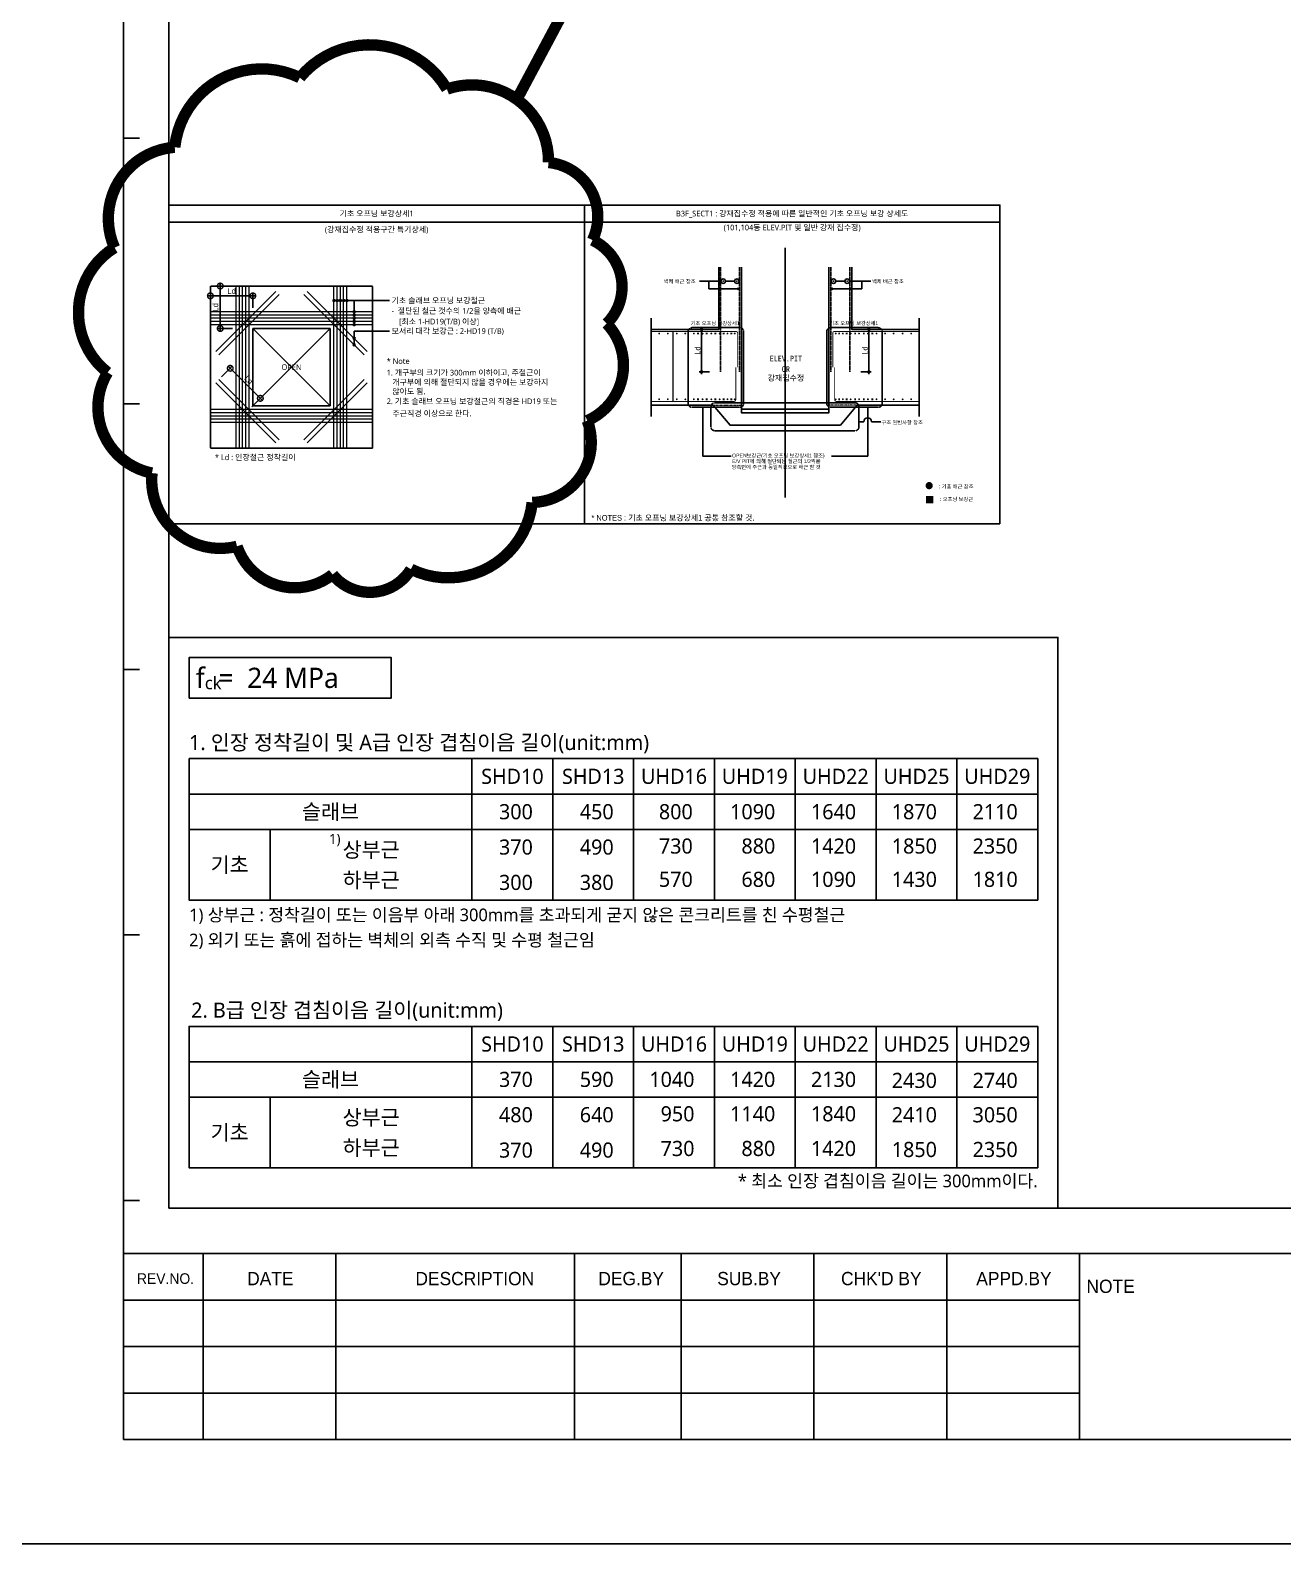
# Model space of a CAD drawing. Header units: millimetres. Extents: x 43843 to 1069877, y 60576 to 148433.
# Drawn here: x 886465 to 919526, y 62076 to 102030 of the extents above; entities that cross this region are included whole.
import ezdxf
from ezdxf.enums import TextEntityAlignment as Align

# ---------------------------------------------------------------- set-up
doc = ezdxf.new("R2010")
doc.units = ezdxf.units.MM
for name, pattern in [('CEN', [62, 60, -1, 0, -1]), ('CENTER', [2, 1.25, -0.25, 0.25, -0.25]), ('DASHED', [0.75, 0.5, -0.25]), ('H', [1.3, 0.8, -0.5]), ('HID', [2.5, 1.5, -1]), ('HID5', [6.5, 5, -1.5]), ('HIDDEN', [0.375, 0.25, -0.125])]:
    doc.linetypes.add(name, pattern=pattern)
for name, color, linetype in [('- LEAD', 7, 'Continuous'), ('2.DIM', 7, 'Continuous'), ('A-TEXT-3', 3, 'Continuous'), ('AA-AXIS-CNT2', 68, 'Continuous'), ('BAR2', 4, 'HIDDEN'), ('CL', 1, 'CENTER'), ('CONC', 2, 'Continuous'), ('DIM', 7, 'Continuous'), ('INT hat', 252, 'Continuous'), ('ML', 4, 'Continuous'), ('OPEN', 11, 'Continuous'), ('RE-BAR', 2, 'Continuous'), ('S-DIM', 7, 'Continuous'), ('S-철근', 3, 'Continuous'), ('T', 3, 'Continuous'), ('TABLE-1', 3, 'Continuous'), ('TEX', 3, 'Continuous'), ('TEXT', 3, 'Continuous'), ('TEXT-L', 7, 'Continuous'), ('truss', 7, 'Continuous'), ('XR-SECTION_(도룡동)$0$A-CON', 2, 'Continuous'), ('XR-SECTION_(도룡동)$0$A-FIN1', 6, 'Continuous')]:
    doc.layers.add(name, color=color, linetype=linetype)
doc.layers.add('BAR', color=2, linetype='Continuous', lineweight=9)
doc.layers.add('DEFPOINT', color=142, linetype='Continuous', plot=False)
doc.styles.add('BAS_TITLE1', font='')
doc.styles.add('Gdim', font='Dotum.ttf')
doc.styles.add('HGTXT', font='malgun.ttf')
doc.styles.add('XR-지하주차장$0$XR-조경$0$돋움체', font='DotumChe.ttf')
doc.styles.add('돋움', font='Dotum.ttf')
doc.styles.add('돋움체', font='DotumChe.ttf')
doc.styles.add('맑은 고딕', font='malgun.ttf')
doc.styles.add('울릉도M', font='malgun.ttf')
doc.styles.get('BAS_TITLE1').set_extended_font_data('HYHeadLine-Medium')
doc.dimstyles.new('Gdim30', dxfattribs={"dimscale": 30, "dimtxt": 3, "dimasz": 6, "dimexe": 1.5, "dimexo": 2, "dimgap": 1, "dimtad": 1, "dimdec": 0, "dimzin": 0, "dimdsep": 46, "dimlunit": 6, "dimtxsty": 'Gdim', "dimblk": 'DOTSMALL', "dimblk1": 'DOTSMALL', "dimblk2": 'DOTSMALL', "dimcen": 1.5, "dimdle": 1.5, "dimclrd": 1, "dimclre": 1, "dimclrt": 256, "dimazin": 0, "dimtfac": 1, "dimtdec": 0, "dimtix": 1, "dimtmove": 2, "dimatfit": 3, "dimldrblk": 'DOTSMALL', "dimfxl": 1, "dimtolj": 1, "dimtzin": 0, "dimlwd": -1, "dimlwe": -1, "dimarcsym": 0})
doc.dimstyles.new('STANDARD$0', dxfattribs={"dimscale": 150, "dimtxt": 3, "dimasz": 1, "dimexe": 2, "dimexo": 5, "dimgap": 1, "dimtad": 1, "dimdec": 0, "dimdsep": 46, "dimtxsty": 'HGTXT', "dimblk1": 'DIMDOT', "dimblk2": 'DIMDOT', "dimsah": 1, "dimcen": 2.5, "dimdle": 2, "dimclrd": 1, "dimclre": 1, "dimclrt": 11, "dimadec": 0, "dimazin": 0, "dimtfac": 1, "dimtdec": 0, "dimtix": 1, "dimtmove": 2, "dimatfit": 3, "dimldrblk": 'DIMDOT', "dimfxl": 1, "dimtolj": 1, "dimarcsym": 0})
doc.dimstyles.new('XR-지하주차장$0$XR-조경$0$DIM(300)', dxfattribs={"dimscale": 300, "dimtxt": 3, "dimasz": 1.2, "dimexe": 0, "dimexo": 5, "dimgap": 1, "dimtad": 1, "dimdec": 0, "dimzin": 0, "dimdsep": 46, "dimlunit": 6, "dimtxsty": 'XR-지하주차장$0$XR-조경$0$돋움체', "dimblk": 'XR-지하주차장$0$XR-조경$0$_ArchTick', "dimcen": 0.09, "dimdle": 1, "dimclrd": 256, "dimclre": 256, "dimclrt": 3, "dimadec": 0, "dimazin": 0, "dimtfac": 1, "dimtdec": 0, "dimtix": 1, "dimtmove": 2, "dimatfit": 3, "dimldrblk": 'XR-지하주차장$0$XR-조경$0$_ArchTick', "dimfxl": 1, "dimtolj": 1, "dimtzin": 0, "dimarcsym": 0})

# ---------------------------------------------------------------- blocks, each defined once
blk = doc.blocks.new('zw$9A02')
at = {"color": 7}
for p, q in [((3810, -35815), (4126, -35815)), ((3810, -41073), (4126, -41073)), ((3810, -46331), (4126, -46331)), ((3810, -51589), (4126, -51589)), ((3810, -56847), (4126, -56847))]:
    blk.add_line(p, q, dxfattribs=at)
at = {"color": 4}
for p, q in [((3810, -57899), (85731, -57899)), ((5388, -61579), (5388, -57899)), ((8017, -61579), (8017, -57899)), ((12738, -61579), (12738, -57899)), ((14852, -61579), (14852, -57899)), ((17481, -61579), (17481, -57899)), ((20110, -57899), (20110, -61579)), ((22739, -61579), (22739, -57899)), ((3810, -59739), (22739, -59739)), ((3810, -60659), (22739, -60659))]:
    blk.add_line(p, q, dxfattribs=at)
blk.add_line((20110, -61579), (20110, -61579))
blk.add_lwpolyline([(0, -63643), (0, 0), (90000, 0), (90000, -63643)], close=True)
blk.add_lwpolyline([(3810, -61579), (85731, -61579), (85731, -3425), (3810, -3425)], close=True, dxfattribs=at)
blk.add_lwpolyline([(3810, -58819), (17481, -58819), (22739, -58819)], dxfattribs=at)
at = {"layer": 'DEFPOINT', "color": 150}
blk.add_lwpolyline([(4710, -56999), (84831, -56999), (84831, -4325), (4710, -4325)], close=True, dxfattribs=at)
at = {"style": 'BAS_TITLE1'}
for s, height, p in [('REV.NO.', 210.3, (4644, -58393)), ('DATE', 262.9, (6719, -58393)), ('DESCRIPTION', 262.9, (10767, -58393)), ('DEG.BY', 262.9, (13863, -58393)), ('SUB.BY', 262.9, (16198, -58393)), ("CHK'D BY", 262.9, (18815, -58393)), ('APPD.BY', 262.9, (21441, -58393)), ('NOTE', 263.3, (23355, -58546))]:
    blk.add_text(s, height=height, dxfattribs=at).set_placement(p, align=Align.MIDDLE)
blk = doc.blocks.new('zw$4DA7')
at = {"layer": 'ML'}
for p, q in [((6001, 8900), (6001, 6100)), ((7601, 8900), (7601, 6100)), ((9201, 8900), (9201, 6100)), ((10801, 8900), (10801, 6100)), ((12401, 8900), (12401, 6100)), ((14001, 8900), (14001, 6100)), ((15601, 8900), (15601, 6100)), ((400, 8200), (17201, 8200)), ((400, 7500), (17201, 7500)), ((2007, 7500), (2007, 6100)), ((6001, 3600), (6001, 800)), ((7601, 3600), (7601, 800)), ((9201, 3600), (9201, 800)), ((10801, 3600), (10801, 800)), ((12401, 3600), (12401, 800)), ((14001, 3600), (14001, 800)), ((15601, 3600), (15601, 800)), ((400, 2900), (17201, 2900)), ((400, 2200), (17201, 2200)), ((2007, 2200), (2007, 800))]:
    blk.add_line(p, q, dxfattribs=at)
blk.add_lwpolyline([(400, 10100), (4404, 10100), (4404, 10900), (400, 10900)], close=True, dxfattribs=at)
at = {"layer": 'T'}
for points in [[(400, 8900), (400, 6100), (17201, 6100), (17201, 8900)], [(17201, 800), (400, 800), (400, 3600), (17201, 3600)]]:
    blk.add_lwpolyline(points, close=True, dxfattribs=at)
at = {"layer": 'TEXT-L'}
blk.add_lwpolyline([(0, 11300), (17601, 11300), (17601, 0), (0, 0)], close=True, dxfattribs=at)
at = {"layer": 'T', "style": '울릉도M'}
for s, height, p in [('f  =  24 MPa', 400, (532, 10300)), ('ck', 250, (712, 10273)), ('1. 인장 정착길이 및 A급 인장 겹침이음 길이(unit:mm)', 300, (400, 9071)), ('1)', 200, (3171, 7211)), ('1) 상부근 : 정착길이 또는 이음부 아래 300mm를 초과되게 굳지 않은 콘크리트를 친 수평철근', 250, (400, 5682)), ('2) 외기 또는 흙에 접하는 벽체의 외측 수직 및 수평 철근임', 250, (400, 5185)), ('2. B급 인장 겹침이음 길이(unit:mm)', 300, (442, 3771))]:
    blk.add_text(s, height=height, dxfattribs=at).set_placement(p)
blk.add_text('* 최소 인장 겹침이음 길이는 300mm이다.', height=250, dxfattribs=at).set_placement((17201, 414), align=Align.RIGHT)
at = {"layer": 'TEXT', "style": '울릉도M'}
for s, p in [('SHD10', (6801, 8550)), ('SHD13', (8401, 8550)), ('UHD16', (10001, 8550)), ('UHD19', (11601, 8550)), ('UHD22', (13201, 8550)), ('UHD25', (14801, 8550)), ('UHD29', (16401, 8550)), ('슬래브', (3200, 7850)), ('기초', (1203, 6800)), ('SHD10', (6801, 3250)), ('SHD13', (8401, 3250)), ('UHD16', (10001, 3250)), ('UHD19', (11601, 3250)), ('UHD22', (13201, 3250)), ('UHD25', (14801, 3250)), ('UHD29', (16401, 3250)), ('슬래브', (3200, 2550)), ('기초', (1203, 1500))]:
    blk.add_text(s, height=300, dxfattribs=at).set_placement(p, align=Align.MIDDLE_CENTER)
at = {"layer": 'TEXT', "color": 7, "style": '울릉도M'}
for s, p in [('300', (7206, 7850)), ('450', (8806, 7850)), ('800', (10372, 7850)), ('1090', (12006, 7850)), ('1640', (13606, 7850)), ('1870', (15206, 7850)), ('2110', (16806, 7850)), ('370', (7206, 7150)), ('490', (8806, 7150)), ('730', (10372, 7170)), ('880', (12006, 7170)), ('1420', (13606, 7170)), ('1850', (15206, 7170)), ('2350', (16806, 7170)), ('300', (7206, 6450)), ('380', (8806, 6450)), ('570', (10372, 6511)), ('680', (12006, 6511)), ('1090', (13606, 6511)), ('1430', (15206, 6511)), ('1810', (16806, 6511)), ('370', (7206, 2550)), ('590', (8806, 2550)), ('1040', (10406, 2550)), ('1420', (12006, 2550)), ('2130', (13606, 2550)), ('2430', (15206, 2530)), ('2740', (16806, 2530)), ('480', (7206, 1850)), ('640', (8806, 1850)), ('950', (10406, 1869)), ('1140', (12006, 1869)), ('1840', (13606, 1869)), ('2410', (15206, 1849)), ('3050', (16806, 1849)), ('370', (7206, 1150)), ('490', (8806, 1150)), ('730', (10406, 1182)), ('880', (12006, 1182)), ('1420', (13606, 1182)), ('1850', (15206, 1162)), ('2350', (16806, 1162))]:
    blk.add_text(s, height=300, dxfattribs=at).set_placement(p, align=Align.MIDDLE_RIGHT)
at = {"layer": 'TEXT', "style": '울릉도M'}
for s, p in [('상부근', (4004, 7100)), ('하부근', (4004, 6500)), ('상부근', (4004, 1800)), ('하부근', (4004, 1200))]:
    blk.add_text(s, height=300, dxfattribs=at).set_placement(p, align=Align.MIDDLE)
blk = doc.blocks.new('_DotSmall')
at = {"color": 0, "linetype": 'ByBlock', "const_width": 0.5}
blk.add_lwpolyline([(-0.0625, 0, 1), (0.0625, 0, 1)], format="xyb", close=True, dxfattribs=at)
blk = doc.blocks.new('*D19')
at = {"layer": 'Defpoints', "color": 0}
for p in [(71906, -109849), (70784, -110270), (71906, -110270)]:
    blk.add_point(p, dxfattribs=at)
at = {"layer": 'S-DIM', "color": 1}
for p, q in [((70709, -109849), (71981, -109849)), ((70784, -110170), (70784, -109774)), ((71906, -110170), (71906, -109774))]:
    blk.add_line(p, q, dxfattribs=at)
at = {"layer": 'S-DIM', "color": 1, "xscale": 300, "yscale": 300, "zscale": 300, "rotation": 180}
blk.add_blockref('_DotSmall', (70784, -109849), dxfattribs=at)
at = {"layer": 'S-DIM', "color": 1, "xscale": 300, "yscale": 300, "zscale": 300}
blk.add_blockref('_DotSmall', (71906, -109849), dxfattribs=at)
at = {"layer": 'S-DIM', "insert": (71345, -109723), "char_height": 150, "attachment_point": 5, "style": 'Gdim'}
blk.add_mtext('\\A1;Ld', dxfattribs=at)
blk = doc.blocks.new('*D20')
at = {"layer": 'Defpoints', "color": 0}
for p in [(71044, -109590), (71465, -109590), (71465, -110712)]:
    blk.add_point(p, dxfattribs=at)
at = {"layer": 'S-DIM', "color": 1}
for p, q in [((71365, -109590), (70969, -109590)), ((71044, -110787), (71044, -109515)), ((71365, -110712), (70969, -110712))]:
    blk.add_line(p, q, dxfattribs=at)
at = {"layer": 'S-DIM', "color": 1, "xscale": 300, "yscale": 300, "zscale": 300}
for p, rotation in [((71044, -109590), 90), ((71044, -110712), 270)]:
    blk.add_blockref('_DotSmall', p, dxfattribs=dict(at, rotation=rotation))
at = {"layer": 'S-DIM', "insert": (70917, -110151), "char_height": 150, "attachment_point": 5, "rotation": 90, "style": 'Gdim'}
blk.add_mtext('\\A1;Ld', dxfattribs=at)
blk = doc.blocks.new('*D21')
at = {"layer": 'Defpoints', "color": 0}
for p in [(71011, -112060), (72103, -112555), (71805, -112853)]:
    blk.add_point(p, dxfattribs=at)
at = {"layer": 'S-DIM', "color": 1}
for p, q in [((71082, -111989), (71362, -111709)), ((71256, -111709), (72156, -112608)), ((71876, -112782), (72156, -112502))]:
    blk.add_line(p, q, dxfattribs=at)
at = {"layer": 'S-DIM', "color": 1, "xscale": 300, "yscale": 300, "zscale": 300}
for p, rotation in [((71309, -111762), 134.9999999995123), ((72103, -112555), 314.9999999995124)]:
    blk.add_blockref('_DotSmall', p, dxfattribs=dict(at, rotation=rotation))
at = {"layer": 'S-DIM', "insert": (71796, -112069), "char_height": 150, "attachment_point": 5, "rotation": 315, "style": 'Gdim'}
blk.add_mtext('\\A1;Ld', dxfattribs=at)
blk = doc.blocks.new('XR-지하주차장$0$XR-조경$0$_ArchTick')
at = {"color": 0, "linetype": 'ByBlock', "const_width": 0.15}
blk.add_lwpolyline([(-0.5, -0.5), (0.5, 0.5)], dxfattribs=at)
blk = doc.blocks.new('DIMDOT')
at = {"layer": '2.DIM'}
h = blk.add_hatch(color=6, dxfattribs=at)
edge = h.paths.add_edge_path()
edge.add_arc((0, 0), 0.5, 0, 360)
at = {"layer": '2.DIM', "color": 1}
for p, q in [((-1.25, 0), (1.25, 0)), ((0, -1.25), (0, 1.25))]:
    blk.add_line(p, q, dxfattribs=at)
at = {"layer": '2.DIM'}
blk.add_circle((0, 0), 0.5, dxfattribs=at)
blk = doc.blocks.new('*D22')
at = {"layer": 'Defpoints', "color": 0}
for p in [(84202, -110737), (83749, -111857), (84214, -111857)]:
    blk.add_point(p, dxfattribs=at)
at = {"layer": 'DIM', "color": 1, "linetype": 'Continuous', "lineweight": -2}
blk.add_line((83952, -110737), (83699, -110737), dxfattribs=at)
at = {"layer": 'DIM', "color": 1, "lineweight": -2}
for p, q in [((83749, -110787), (83749, -111807)), ((83964, -111857), (83699, -111857))]:
    blk.add_line(p, q, dxfattribs=at)
at = {"layer": 'DIM', "color": 1, "lineweight": -2, "xscale": 50, "yscale": 50, "zscale": 50}
for p, rotation in [((83749, -110737), 90), ((83749, -111857), 270)]:
    blk.add_blockref('DIMDOT', p, dxfattribs=dict(at, rotation=rotation))
at = {"layer": 'DIM', "color": 4, "insert": (83647, -111297), "char_height": 150, "attachment_point": 5, "rotation": 90, "style": '돋움체'}
blk.add_mtext('\\A1;Ld', dxfattribs=at)
blk = doc.blocks.new('*D23')
at = {"layer": 'Defpoints', "color": 0}
for p in [(87713, -110737), (87701, -111857), (88167, -111857)]:
    blk.add_point(p, dxfattribs=at)
at = {"layer": 'DIM', "color": 1, "linetype": 'Continuous', "lineweight": -2}
blk.add_line((87963, -110737), (88217, -110737), dxfattribs=at)
at = {"layer": 'DIM', "color": 1, "lineweight": -2}
for p, q in [((88167, -110787), (88167, -111807)), ((87951, -111857), (88217, -111857))]:
    blk.add_line(p, q, dxfattribs=at)
at = {"layer": 'DIM', "color": 1, "lineweight": -2, "xscale": 50, "yscale": 50, "zscale": 50}
for p, rotation in [((88167, -110737), 90), ((88167, -111857), 270)]:
    blk.add_blockref('DIMDOT', p, dxfattribs=dict(at, rotation=rotation))
at = {"layer": 'DIM', "color": 4, "insert": (88065, -111297), "char_height": 150, "attachment_point": 5, "rotation": 90, "style": '돋움체'}
blk.add_mtext('\\A1;Ld', dxfattribs=at)
blk = doc.blocks.new('A$C41af50f1')
at = {"layer": 'RE-BAR', "color": 3, "const_width": 192}
blk.add_lwpolyline([(-119, 835, 1), (73, 835, 1)], format="xyb", close=True, dxfattribs=at)
at = {"layer": 'RE-BAR', "color": 30, "const_width": 192}
blk.add_lwpolyline([(96, 192), (-96, 192), (-96, 0), (96, 0)], close=True, dxfattribs=at)
at = {"layer": 'TEXT', "lineweight": 9, "style": '돋움'}
for s, p in [(': 기초 배근 참조', (492, 692)), (': 오프닝 보강근 ', (547, 25))]:
    blk.add_text(s, height=197.1, dxfattribs=at).set_placement(p)
blk = doc.blocks.new('zw$6309')
at = {"layer": '- LEAD', "color": 7}
for p, q in [((-7363.1, -2006.3), (-7926.2, -2006.3)), ((-7001.8, -2006.3), (-7245, -2006.3)), ((-4333.9, -2006.3), (-4090.6, -2006.3)), ((-3972.5, -2006.3), (-3409.5, -2006.3))]:
    blk.add_line(p, q, dxfattribs=at)
at = {"layer": '- LEAD', "color": 7, "linetype": 'HID', "ltscale": 0.2}
for points in [[(-8129, -3234.3), (-6865.2, -3234.3, -0.4142136), (-6765.2, -3334.3), (-6765.2, -5236.4, -0.4142136), (-6865.2, -5336.4), (-8129, -5336.4, -0.4142136), (-8229, -5236.4), (-8229, -3334.3, -0.4142136)], [(-3206.7, -3234.3), (-4470.5, -3234.3, 0.4142136), (-4570.5, -3334.3), (-4570.5, -5236.4, 0.4142136), (-4470.5, -5336.4), (-3206.7, -5336.4, 0.4142136), (-3106.7, -5236.4), (-3106.7, -3334.3, 0.4142136)], [(-7526.9, -5215.7), (-3823.3, -5215.7, -0.4142136), (-3723.3, -5315.7), (-3723.3, -5855, -0.4142136), (-3823.3, -5955), (-7526.9, -5955, -0.4142136), (-7626.9, -5855), (-7626.9, -5315.7, -0.4142136)]]:
    blk.add_lwpolyline(points, format="xyb", close=True, dxfattribs=at)
at = {"layer": '- LEAD', "color": 7}
for points in [[(-7845.2, -5336.4), (-7845.2, -6626.4), (-7094.6, -6626.4)], [(-3490.5, -5336.4), (-3490.5, -6626.4), (-4447.1, -6626.4)]]:
    blk.add_lwpolyline(points, dxfattribs=at)
blk.add_lwpolyline([(-3144.3, -5716.4), (-3388.6, -5716.4, 1), (-3592.4, -5716.4), (-3723.3, -5716.4)], format="xyb", dxfattribs=at)
for centre in [(-7304.1, -2006.3), (-6942.7, -2006.3), (-4392.9, -2006.3), (-4031.6, -2006.3)]:
    blk.add_circle(centre, 59.1, dxfattribs=at)
at = {"layer": 'AA-AXIS-CNT2', "color": 160}
for points in [[(-8373.4, -3382.4), (-8373.4, -3382.4), (-8373.4, -3382.4)], [(-2962.2, -3382.4), (-2962.2, -3382.4), (-2962.2, -3382.4)]]:
    blk.add_lwpolyline(points, dxfattribs=at)
at = {"layer": 'BAR', "linetype": 'Continuous'}
for p, q in [((-20699.2, -3863.8), (-19112.4, -2277.1)), ((-20614.2, -3948.8), (-19027.4, -2362.1)), ((-20160.8, -6418.7), (-20160.8, -2134.7)), ((-20075.8, -6418.7), (-20075.8, -2134.7)), ((-19990.8, -6418.7), (-19990.8, -2134.7)), ((-19905.8, -6418.7), (-19905.8, -2134.7)), ((-19820.8, -6418.7), (-19820.8, -2134.7)), ((-16785, -3948.8), (-18371.7, -2362.1)), ((-16700, -3863.8), (-18286.7, -2277.1)), ((-17578.3, -6418.7), (-17578.3, -2134.7)), ((-17493.3, -6418.7), (-17493.3, -2134.7)), ((-17408.3, -6418.7), (-17408.3, -2134.7)), ((-17323.3, -6418.7), (-17323.3, -2134.7)), ((-17238.3, -6418.7), (-17238.3, -2134.7)), ((-16557.6, -2815.5), (-20841.6, -2815.5)), ((-16557.6, -2900.5), (-20841.6, -2900.5)), ((-16557.6, -2985.5), (-20841.6, -2985.5)), ((-16557.6, -3070.5), (-20841.6, -3070.5)), ((-16557.6, -3155.5), (-20841.6, -3155.5)), ((-20699.2, -4689.6), (-19112.4, -6276.3)), ((-20614.2, -4604.6), (-19027.4, -6191.3)), ((-16785, -4604.6), (-18371.7, -6191.3)), ((-16700, -4689.6), (-18286.7, -6276.3)), ((-16557.6, -5397.9), (-20841.6, -5397.9)), ((-16557.6, -5482.9), (-20841.6, -5482.9)), ((-16557.6, -5567.9), (-20841.6, -5567.9)), ((-16557.6, -5652.9), (-20841.6, -5652.9)), ((-16557.6, -5737.9), (-20841.6, -5737.9))]:
    blk.add_line(p, q, dxfattribs=at)
at = {"layer": 'BAR2', "linetype": 'DASHED'}
for p, q in [((-7373.4, -1637.7), (-7373.4, -4402.1)), ((-6873.4, -1637.7), (-6873.4, -4402.1)), ((-4462.2, -1637.7), (-4462.2, -4402.1)), ((-3962.2, -1637.7), (-3962.2, -4402.1))]:
    blk.add_line(p, q, dxfattribs=at)
at = {"layer": 'CL', "color": 1, "linetype": 'CEN'}
blk.add_line((-5667.8, -1127), (-5667.8, -7715.6), dxfattribs=at)
at = {"layer": 'CONC'}
blk.add_lwpolyline([(-19719.6, -5296.7), (-17679.6, -5296.7), (-17679.6, -3256.7), (-19719.6, -3256.7)], close=True, dxfattribs=at)
at = {"layer": 'ML', "color": 252, "linetype": 'HID5'}
blk.add_lwpolyline([(-16557.6, -2134.7), (-20841.6, -2134.7), (-20841.6, -6418.7), (-16557.6, -6418.7)], close=True, dxfattribs=at)
at = {"layer": 'OPEN'}
for p, q in [((-19719.6, -3256.7), (-17679.6, -5296.7)), ((-19719.6, -5296.7), (-17679.6, -3256.7))]:
    blk.add_line(p, q, dxfattribs=at)
at = {"layer": 'RE-BAR', "lineweight": 9}
blk.add_line((-8625.1, -5182.4), (-8625.1, -3332.4), dxfattribs=at)
at = {"layer": 'RE-BAR', "color": 8, "const_width": 24}
for points in [[(-7316.1, -2006.3, 1), (-7292.1, -2006.3, 1)], [(-6930.7, -2006.3, -1), (-6954.7, -2006.3, -1)], [(-4404.9, -2006.3, 1), (-4380.9, -2006.3, 1)], [(-4019.6, -2006.3, -1), (-4043.6, -2006.3, -1)]]:
    blk.add_lwpolyline(points, format="xyb", close=True, dxfattribs=at)
at = {"layer": 'RE-BAR', "color": 3, "const_width": 24}
for points in [[(-6923.4, -4282.4), (-6923.4, -3382.4, 0.4142136), (-6973.4, -3332.4), (-9203.2, -3332.4)], [(-4412.2, -4282.4), (-4412.2, -3382.4, -0.4142136), (-4362.2, -3332.4), (-2132.4, -3332.4)], [(-9203.2, -5182.4), (-7023.4, -5182.4, 0.4142136), (-6973.4, -5132.4), (-6973.4, -4282.4)], [(-2132.4, -5182.4), (-4312.2, -5182.4, -0.4142136), (-4362.2, -5132.4), (-4362.2, -4282.4)]]:
    blk.add_lwpolyline(points, format="xyb", dxfattribs=at)
for points in [[(-9005.6, -3389.5, 1), (-8981.7, -3389.5, 1)], [(-8779.8, -3389.5, 1), (-8755.8, -3389.5, 1)], [(-8541.9, -3389.5, 1), (-8518, -3389.5, 1)], [(-8316.1, -3389.5, 1), (-8292.1, -3389.5, 1)], [(-8066.3, -3389.5, -1), (-8090.2, -3389.5, -1)], [(-7862.3, -3389.5, 1), (-7838.3, -3389.5, 1)], [(-7605.9, -3389.5, -1), (-7629.8, -3389.5, -1)], [(-7408.5, -3389.5, 1), (-7384.5, -3389.5, 1)], [(-7179.1, -3389.5, -1), (-7203.1, -3389.5, -1)], [(-6989.4, -3389.5, -1), (-7013.3, -3389.5, -1)], [(-4346.3, -3389.5, 1), (-4322.3, -3389.5, 1)], [(-4156.5, -3389.5, 1), (-4132.5, -3389.5, 1)], [(-3927.2, -3389.5, -1), (-3951.1, -3389.5, -1)], [(-3729.8, -3389.5, 1), (-3705.8, -3389.5, 1)], [(-3473.4, -3389.5, -1), (-3497.3, -3389.5, -1)], [(-3269.4, -3389.5, 1), (-3245.4, -3389.5, 1)], [(-3019.6, -3389.5, -1), (-3043.6, -3389.5, -1)], [(-2793.7, -3389.5, -1), (-2817.7, -3389.5, -1)], [(-2555.9, -3389.5, -1), (-2579.9, -3389.5, -1)], [(-2330, -3389.5, -1), (-2354, -3389.5, -1)], [(-9005.6, -5125.2, -1), (-8981.7, -5125.2, -1)], [(-8779.8, -5125.2, -1), (-8755.8, -5125.2, -1)], [(-8541.9, -5125.2, -1), (-8518, -5125.2, -1)], [(-8316.1, -5125.2, -1), (-8292.1, -5125.2, -1)], [(-8066.3, -5125.2, 1), (-8090.2, -5125.2, 1)], [(-7862.3, -5125.2, -1), (-7838.3, -5125.2, -1)], [(-7605.9, -5125.2, 1), (-7629.8, -5125.2, 1)], [(-7408.5, -5125.2, -1), (-7384.5, -5125.2, -1)], [(-7179.1, -5125.2, 1), (-7203.1, -5125.2, 1)], [(-6989.4, -5125.2, 1), (-7013.3, -5125.2, 1)], [(-4346.3, -5125.2, -1), (-4322.3, -5125.2, -1)], [(-4156.5, -5125.2, -1), (-4132.5, -5125.2, -1)], [(-3927.2, -5125.2, 1), (-3951.1, -5125.2, 1)], [(-3729.8, -5125.2, -1), (-3705.8, -5125.2, -1)], [(-3473.4, -5125.2, 1), (-3497.3, -5125.2, 1)], [(-3269.4, -5125.2, -1), (-3245.4, -5125.2, -1)], [(-3019.6, -5125.2, 1), (-3043.6, -5125.2, 1)], [(-2793.7, -5125.2, 1), (-2817.7, -5125.2, 1)], [(-2555.9, -5125.2, 1), (-2579.9, -5125.2, 1)], [(-2330, -5125.2, 1), (-2354, -5125.2, 1)]]:
    blk.add_lwpolyline(points, format="xyb", close=True, dxfattribs=at)
at = {"layer": 'RE-BAR', "color": 30, "const_width": 24}
for points in [[(-7980.3, -3377.6), (-7956.3, -3377.6), (-7956.3, -3401.5), (-7980.3, -3401.5)], [(-7754.2, -3377.6), (-7730.2, -3377.6), (-7730.2, -3401.5), (-7754.2, -3401.5)], [(-7525.8, -3377.6), (-7501.8, -3377.6), (-7501.8, -3401.5), (-7525.8, -3401.5)], [(-7303.3, -3377.6), (-7279.4, -3377.6), (-7279.4, -3401.5), (-7303.3, -3401.5)], [(-7103.3, -3377.6), (-7079.4, -3377.6), (-7079.4, -3401.5), (-7103.3, -3401.5)], [(-4232.3, -3377.6), (-4256.3, -3377.6), (-4256.3, -3401.5), (-4232.3, -3401.5)], [(-4032.3, -3377.6), (-4056.3, -3377.6), (-4056.3, -3401.5), (-4032.3, -3401.5)], [(-3809.8, -3377.6), (-3833.8, -3377.6), (-3833.8, -3401.5), (-3809.8, -3401.5)], [(-3581.5, -3377.6), (-3605.5, -3377.6), (-3605.5, -3401.5), (-3581.5, -3401.5)], [(-3355.4, -3377.6), (-3379.4, -3377.6), (-3379.4, -3401.5), (-3355.4, -3401.5)], [(-7980.3, -5137.2), (-7956.3, -5137.2), (-7956.3, -5113.2), (-7980.3, -5113.2)], [(-7754.2, -5137.2), (-7730.2, -5137.2), (-7730.2, -5113.2), (-7754.2, -5113.2)], [(-7525.8, -5137.2), (-7501.8, -5137.2), (-7501.8, -5113.2), (-7525.8, -5113.2)], [(-7303.3, -5137.2), (-7279.4, -5137.2), (-7279.4, -5113.2), (-7303.3, -5113.2)], [(-7103.3, -5137.2), (-7079.4, -5137.2), (-7079.4, -5113.2), (-7103.3, -5113.2)], [(-4232.3, -5137.2), (-4256.3, -5137.2), (-4256.3, -5113.2), (-4232.3, -5113.2)], [(-4032.3, -5137.2), (-4056.3, -5137.2), (-4056.3, -5113.2), (-4032.3, -5113.2)], [(-3809.8, -5137.2), (-3833.8, -5137.2), (-3833.8, -5113.2), (-3809.8, -5113.2)], [(-3581.5, -5137.2), (-3605.5, -5137.2), (-3605.5, -5113.2), (-3581.5, -5113.2)], [(-3355.4, -5137.2), (-3379.4, -5137.2), (-3379.4, -5113.2), (-3355.4, -5113.2)]]:
    blk.add_lwpolyline(points, close=True, dxfattribs=at)
at = {"layer": 'RE-BAR', "color": 3}
for p in [(-7850.3, -3389.5), (-7396.5, -3389.5), (-3939.1, -3389.5), (-3485.4, -3389.5), (-7850.3, -5125.2), (-7396.5, -5125.2), (-3939.1, -5125.2), (-3485.4, -5125.2)]:
    blk.add_point(p, dxfattribs=at)
at = {"layer": 'S-철근'}
blk.add_line((-10968.5, 0), (-10968.5, -8412.5), dxfattribs=at)
at = {"layer": 'TABLE-1'}
for p, q in [((-21937, -445), (0, -445)), ((-21937, -8412.5), (0, -8412.5))]:
    blk.add_line(p, q, dxfattribs=at)
blk.add_lwpolyline([(0, -8412.5), (0, 0), (-21937, 0), (-21937, -8412.5)], dxfattribs=at)
at = {"layer": 'TEXT-L'}
for p, q in [((-17553.3, -2517.9), (-17518.3, -2517.9)), ((-17468.3, -2517.9), (-17433.3, -2517.9)), ((-17383.3, -2517.9), (-17348.3, -2517.9)), ((-17298.3, -2517.9), (-17263.3, -2517.9)), ((-17213.3, -2517.9), (-16113.5, -2517.9)), ((-17043.4, -2790.5), (-17043.4, -2517.9)), ((-17043.4, -2875.5), (-17043.4, -2840.5)), ((-17043.4, -2960.5), (-17043.4, -2925.5)), ((-17043.4, -3045.5), (-17043.4, -3010.5)), ((-17043.4, -3130.5), (-17043.4, -3095.5)), ((-17043.4, -3323), (-17043.4, -3490.6)), ((-17043.4, -3323), (-16113.5, -3323)), ((-17043.4, -3540.6), (-17043.4, -3665.4))]:
    blk.add_line(p, q, dxfattribs=at)
for centre in [(-17578.3, -2518.5), (-17493.3, -2518.5), (-17408.3, -2518.5), (-17323.3, -2518.5), (-17238.3, -2518.5), (-17043.4, -2815.5), (-17043.4, -2900.5), (-17043.4, -2985.5), (-17043.4, -3070.5), (-17043.4, -3155.5), (-17043.4, -3515.6), (-17043.4, -3690.4)]:
    blk.add_circle(centre, 25, dxfattribs=at)
at = {"layer": 'truss', "linetype": 'ByBlock'}
for p, q in [((-9203.2, -2982.4), (-9203.2, -5582.4)), ((-2132.4, -2982.4), (-2132.4, -5582.4))]:
    blk.add_line(p, q, dxfattribs=at)
at = {"layer": 'XR-SECTION_(도룡동)$0$A-CON', "linetype": 'H', "lineweight": 9}
for p, q in [((-7570.1, -5282.4), (-6823.4, -5282.4)), ((-3765.6, -5282.4), (-4512.2, -5282.4))]:
    blk.add_line(p, q, dxfattribs=at)
at = {"layer": 'XR-SECTION_(도룡동)$0$A-CON'}
for points in [[(-9203.2, -3282.4), (-7423.4, -3282.4), (-7423.4, -1637.7)], [(-6823.4, -1637.7), (-6823.4, -5482.4), (-4512.2, -5482.4), (-4512.2, -1637.7)], [(-2132.4, -3282.4), (-3912.2, -3282.4), (-3912.2, -1637.7)], [(-2132.4, -5282.4), (-3765.6, -5282.4), (-4212.2, -5812.4), (-7123.4, -5812.4), (-7570.1, -5282.4), (-9203.2, -5282.4)]]:
    blk.add_lwpolyline(points, dxfattribs=at)
at = {"layer": 'XR-SECTION_(도룡동)$0$A-FIN1'}
blk.add_line((-6823.4, -5382.4), (-4512.2, -5382.4), dxfattribs=at)
at = {"xscale": 0.5, "yscale": 0.5, "zscale": 0.5}
blk.add_blockref('A$C41af50f1', (-1856.2, -7822.6), dxfattribs=at)
at = {"layer": '- LEAD', "color": 7, "style": '돋움'}
blk.add_text('구조 일반사항 참조', height=98.54, dxfattribs=at).set_placement((-3125.1, -5786.8))
at = {"layer": 'A-TEXT-3', "style": '돋움체'}
for s, p in [('ELEV.PIT', (-5649.5, -4125)), ('OR', (-5649.5, -4402.8)), ('강재집수정', (-5649.5, -4638.1))]:
    blk.add_text(s, height=150, dxfattribs=at).set_placement(p, align=Align.CENTER)
at = {"layer": 'INT hat', "color": 0, "linetype": 'HIDDEN', "style": '돋움'}
for s, height, p in [('벽체 배근 참조', 98.54, (-8872.7, -2062.1)), ('벽체 배근 참조', 98.54, (-3375.9, -2062.1)), ('E/V PIT에 의해 절단되는 철근의 1/2씩을', 98.537, (-7068.7, -6809.7)), ('양측면에 주근과 동일직경으로 배근 할 것', 98.537, (-7080.2, -6963.2))]:
    blk.add_text(s, height=height, dxfattribs=at).set_placement(p)
at = {"layer": 'INT hat', "color": 10, "linetype": 'HIDDEN', "style": '돋움'}
blk.add_text('OPEN보강근(기초 오프닝 보강상세1 참조)', height=98.537, dxfattribs=at).set_placement((-7070, -6659.9))
at = {"layer": 'TEX', "style": '맑은 고딕'}
for s, p in [('기초 오프닝 보강상세1', (-16452.7, -222.5)), ('B3F_SECT1 : 강재집수정 적용에 따른 일반적인 기초 오프닝 보강 상세도', (-5484.2, -222.5)), ('(강재집수정 적용구간 특기상세)', (-16452.7, -643.2)), ('(101,104동 ELEV.PIT 및 일반 강재 집수정)', (-5484.2, -590.8))]:
    blk.add_text(s, height=150, dxfattribs=at).set_placement(p, align=Align.MIDDLE_CENTER)
at = {"layer": 'TEXT', "style": '울릉도M'}
for s, p in [('-  절단된 철근 갯수의 1/2을 양측에 배근', (-16057.9, -2791.4)), ('기초 슬래브 오프닝 보강철근', (-16057.9, -2517.9)), ('[최소 1-HD19(T/B) 이상]', (-15862.2, -3074)), ('모서리 대각 보강근 : 2-HD19 (T/B)', (-16057.9, -3323))]:
    blk.add_text(s, height=150, dxfattribs=at).set_placement(p, align=Align.MIDDLE_LEFT)
at = {"layer": 'TEXT', "style": '돋움'}
for p in [(-7516.3, -3114.7), (-3857.8, -3114.7)]:
    blk.add_text('기초 오프닝 보강상세1', height=98.537, dxfattribs=at).set_placement(p, align=Align.MIDDLE)
at = {"layer": 'TEXT', "style": '울릉도M'}
blk.add_text('OPEN', height=150, dxfattribs=at).set_placement((-18699.6, -4276.7), align=Align.MIDDLE_CENTER)
for s, p in [('* Note', (-16188, -4192.1)), ('1. 개구부의 크기가 300mm 이하이고, 주철근이 ', (-16188, -4496.2)), ('    개구부에 의해 절단되지 않을 경우에는 보강하지', (-16242.9, -4748.4)), ('2. 기초 슬래브 오프닝 보강철근의 직경은 HD19 또는', (-16188, -5253)), ('    않아도 됨.', (-16242.9, -4992.6)), ('   주근직경 이상으로 한다.', (-16188, -5574.7)), ('* Ld : 인장철근 정착길이', (-20723.4, -6731.6))]:
    blk.add_text(s, height=150, dxfattribs=at).set_placement(p)
at = {"layer": 'TEXT', "color": 3, "lineweight": 9, "style": '돋움'}
blk.add_text('* NOTES : 기초 오프닝 보강상세1 공통 참조할 것.', height=150, dxfattribs=at).set_placement((-10782.3, -8328.1))
at = {"layer": 'DIM'}
for base, p1, p2, picture, middle in [((-7877, -4402.1), (-7423.4, -3282.4), (-7411.4, -4402.1), '*D22', (-7978.6, -3842.3)), ((-3458.7, -4402.1), (-3912.2, -3282.4), (-3924.2, -4402.1), '*D23', (-3560.3, -3842.3))]:
    dim = blk.add_linear_dim(base=base, p1=p1, p2=p2, angle=90, text='Ld', dimstyle='STANDARD$0', override={"dimscale": 50, "dimexe": 1, "dimgap": 0.5, "dimdec": 0, "dimrnd": 0.25, "dimzin": 0, "dimlunit": 6, "dimtxsty": '돋움체', "dimcen": 1, "dimclrt": 4, "dimtdec": 0, "dimatfit": 1, "dimtzin": 0}, dxfattribs=at)
    dim.commit()
    dim.dimension.update_dxf_attribs({"geometry": picture, "text_midpoint": middle, "insert": (-91625.7, 107455)})
at = {"layer": 'S-DIM', "color": 0}
dim = blk.add_linear_dim(base=(-19719.6, -2394.2), p1=(-20841.6, -2815.5), p2=(-19719.6, -2815.5), text='Ld', dimstyle='Gdim30', override={"dimscale": 50}, dxfattribs=at)
dim.commit()
dim.dimension.update_dxf_attribs({"geometry": '*D19', "text_midpoint": (-20280.6, -2267.6), "insert": (-91625.7, 107455)})
for base, p1, p2, angle, picture, middle in [((-20582.1, -2134.7), (-20160.8, -3256.7), (-20160.8, -2134.7), 90, '*D20', (-20708.7, -2695.7)), ((-19522.9, -5100.1), (-20614.2, -4604.6), (-19820.8, -5397.9), 315, '*D21', (-19830.1, -4613.8))]:
    dim = blk.add_linear_dim(base=base, p1=p1, p2=p2, angle=angle, text='Ld', dimstyle='Gdim30', override={"dimscale": 50}, dxfattribs=at)
    dim.commit()
    dim.dimension.update_dxf_attribs({"geometry": picture, "text_midpoint": middle, "insert": (-91625.7, 107455)})
at = {"layer": '- LEAD', "color": 7}
for points in [[(-6873.4, -2209.7), (-7686.7, -2209.7), (-7686.7, -2006.3)], [(-7373.4, -2209.7), (-7686.7, -2209.7), (-7686.7, -2006.3)], [(-4462.2, -2209.7), (-3649, -2209.7), (-3649, -2006.3)], [(-3962.2, -2209.7), (-3649, -2209.7), (-3649, -2006.3)]]:
    blk.add_leader(points, dimstyle='XR-지하주차장$0$XR-조경$0$DIM(300)', override={"dimasz": 0.2, "dimclrd": 0, "dimldrblk": 'Open30'}, dxfattribs=at)

msp = doc.modelspace()

# ---------------------------------------------------------------- linework, layer by layer
at = {"layer": 'DEFPOINT', "const_width": 300}
msp.add_lwpolyline([(899309.23, 100206.467), (911550.234, 123178.444), (941931.383, 121461.76)], dxfattribs=at)
msp.add_lwpolyline([(901681.977, 94287.654, 0.520567051), (901306.544, 96490.675, 0.520567051), (900145.104, 98540.004, 0.520567051), (897464.705, 100477.602, 0.520567051), (893580.302, 100778.918, 0.520567051), (890278.947, 98941.822, 0.520567051), (888688.372, 96291.51, 0.520567051), (888505.921, 92996.203, 0.520567051), (889677.341, 90340.247, 0.520567051), (891922.712, 88407.117, 0.520567051), (894445.772, 87662.101, 0.520567051), (896512.613, 87803.531, 0.520567051), (899714.121, 89564.813, 0.520567051), (901168.072, 91724.025, 0.520567051)], format="xyb", close=True, dxfattribs=at)

# ---------------------------------------------------------------- block references
at = {"xscale": 1.333333333333333, "yscale": 1.333333333333333, "zscale": 1.333333333333333}
for name, p in [('zw$9A02', (883842.813, 146933.143)), ('zw$4DA7', (890123.411, 70934.792))]:
    msp.add_blockref(name, p, dxfattribs=at)
msp.add_blockref('zw$6309', (912060.411, 97413.471))

doc.saveas('drawing.dxf')
